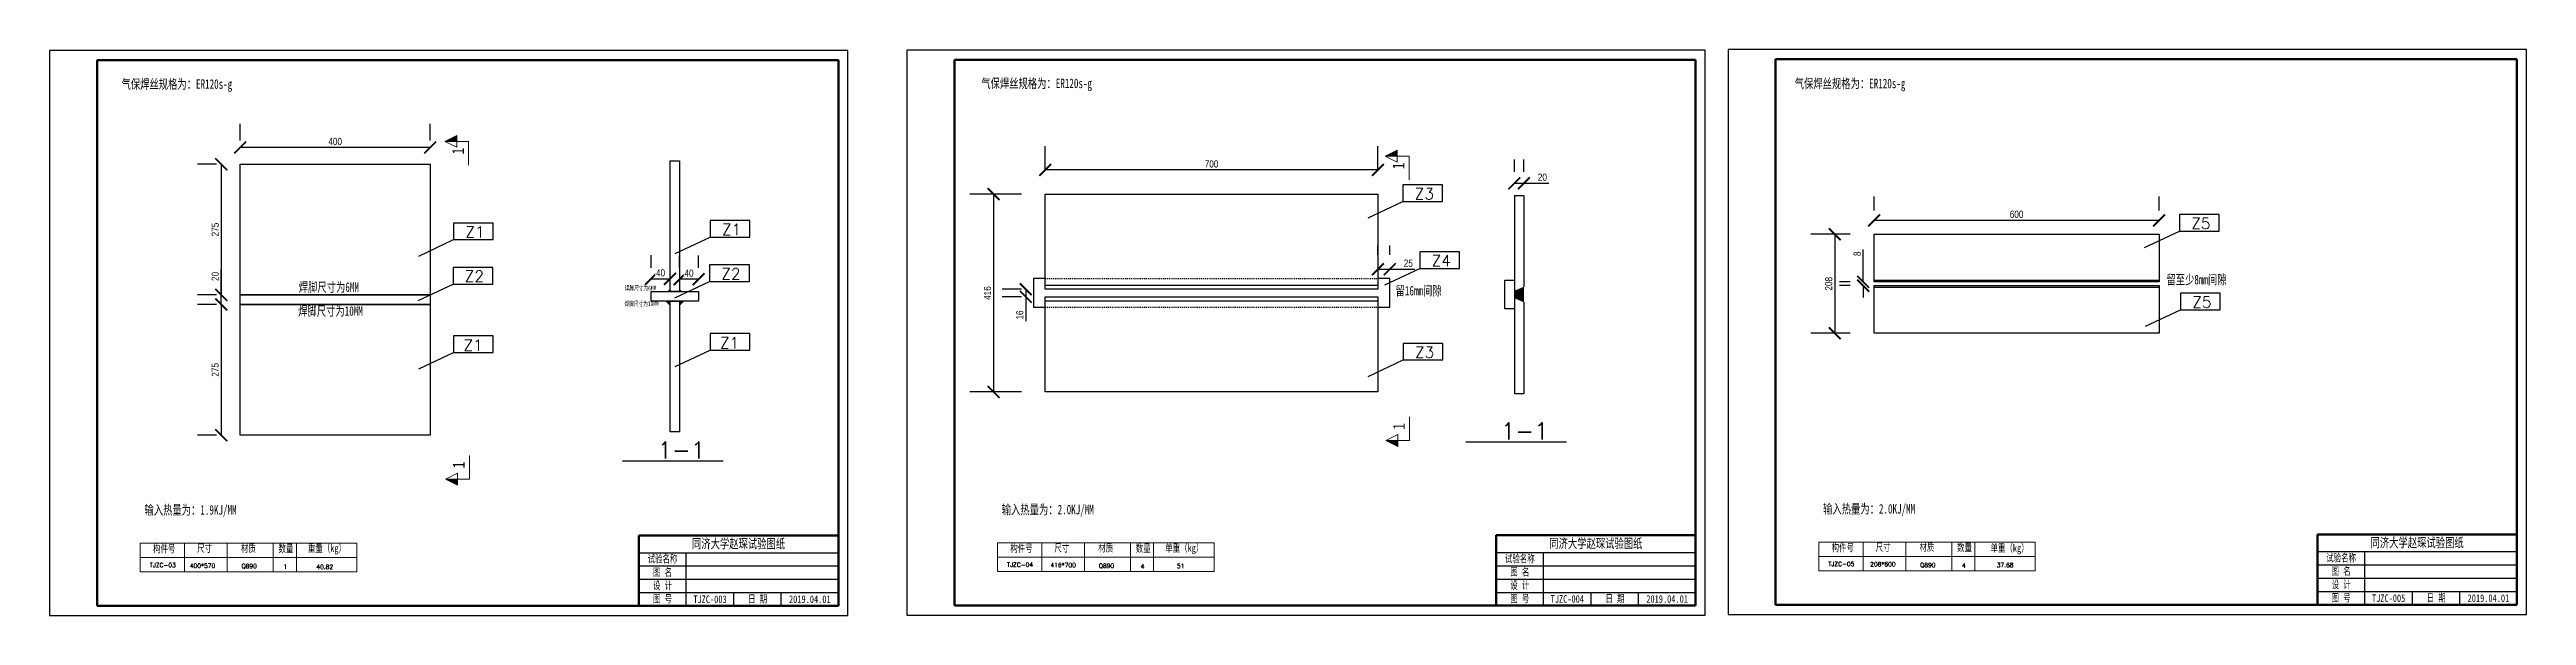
# Model space of a CAD drawing. Header units: millimetres. Extents: x 432021 to 740255325, y -4502358683 to 220992.
# Drawn here: x 437295 to 442507, y 219800 to 220990 of the extents above; entities that cross this region are included whole.
import ezdxf

# ---------------------------------------------------------------- set-up
doc = ezdxf.new("R2010")
doc.units = ezdxf.units.MM
doc.header["$PDMODE"] = 3
doc.linetypes.add('XKITLINE00', pattern=[0])
doc.linetypes.add('XKITLINE02', pattern=[4, 2, -2])
doc.layers.add('CONTOUR_OUTER', color=1, linetype='Continuous')
doc.layers.add('图框线', color=111, linetype='Continuous')
for name, color, linetype, lineweight in [('剖面', 1, 'Continuous', 0), ('总说明', 7, 'Continuous', 20), ('标注', 3, 'Continuous', 13)]:
    doc.layers.add(name, color=color, linetype=linetype, lineweight=lineweight)
doc.styles.add('Arial', font='arial.ttf')
doc.styles.add('Arial Narrow', font='ARIALN.TTF')
doc.styles.add('长仿宋5', font='', dxfattribs={"width": 0.7, "height": 100})
doc.styles.add('长仿宋5mm', font='simfang.ttf', dxfattribs={"width": 0.7, "height": 65})
doc.styles.add('黑体', font='simhei.ttf', dxfattribs={"height": 1})
doc.styles.get('长仿宋5').set_extended_font_data('FangSong_GB2312')
doc.dimstyles.get("Standard").update_dxf_attribs({"dimscale": 50, "dimtxt": 0.3, "dimasz": 0.5, "dimexe": 1, "dimexo": 1, "dimgap": 0.1, "dimtad": 1, "dimdec": 0, "dimzin": 0, "dimdsep": 46, "dimtxsty": 'Arial Narrow', "dimblk": 'ARCHTICK', "dimcen": 1, "dimclrt": 2, "dimadec": 0, "dimazin": 0, "dimtfac": 1, "dimtdec": 0, "dimtofl": 0, "dimtmove": 0, "dimatfit": 3, "dimldrblk": 'ARCHTICK', "dimfxl": 1, "dimtfill": 1, "dimtolj": 1, "dimtzin": 0, "dimarcsym": 1})

# ---------------------------------------------------------------- blocks, each defined once
blk = doc.blocks.new('A$C506E562D')
at = {"layer": 'CONTOUR_OUTER', "color": 4}
blk.add_line((0, 0), (73.2, 34.4), dxfattribs=at)
blk.add_lwpolyline([(73.2, 34.4), (156.7, 34.4), (156.7, 69.4), (73.2, 69.4)], close=True, dxfattribs=at)
blk = doc.blocks.new('A$C5B7B5DC4')
at = {"layer": '剖面'}
blk.add_hatch(color=6, dxfattribs=at).paths.add_polyline_path([(50, 0), (0, 25), (50, 25)], flags=17)
at = {"layer": '剖面', "color": 6, "linetype": 'XKITLINE00', "lineweight": 0}
for p, q in [((100, 25), (100, 125)), ((0, 25), (50, 50)), ((0, 25), (50, 0)), ((100, 25), (0, 25)), ((50, 0), (50, 50))]:
    blk.add_line(p, q, dxfattribs=at)
at = {"layer": '剖面', "color": 6, "style": '黑体', "width": 0.85}
blk.add_text('1', height=50, rotation=90, dxfattribs=at).set_placement((80, 70))
blk = doc.blocks.new('A$C2F5866FA')
at = {"layer": '剖面'}
blk.add_hatch(color=6, dxfattribs=at).paths.add_polyline_path([(50, 100), (0, 100), (50, 125)], flags=17)
at = {"layer": '剖面', "color": 6, "linetype": 'XKITLINE00', "lineweight": 0}
for p, q in [((0, 100), (50, 125)), ((50, 125), (50, 75)), ((50, 75), (0, 100)), ((100, 100), (0, 100)), ((100, 100), (100, 0))]:
    blk.add_line(p, q, dxfattribs=at)
at = {"layer": '剖面', "color": 6, "style": '黑体', "width": 0.85}
blk.add_text('1', height=50, rotation=90, dxfattribs=at).set_placement((81, 45))
blk = doc.blocks.new('_ArchTick')
at = {"color": 0, "linetype": 'ByBlock', "const_width": 0.15}
blk.add_lwpolyline([(-0.5, -0.5), (0.5, 0.5)], dxfattribs=at)
blk = doc.blocks.new('*D305')
at = {"layer": 'CONTOUR_OUTER', "color": 0, "lineweight": -2}
for p, q in [((437696.1, 220799.3), (437696.1, 220834.4)), ((438096.1, 220799.3), (438096.1, 220834.4)), ((438096.1, 220784.4), (437696.1, 220784.4))]:
    blk.add_line(p, q, dxfattribs=at)
at = {"layer": 'Defpoints', "color": 0}
for p in [(437696.1, 220784.4), (437696.1, 220749.3), (438096.1, 220749.3)]:
    blk.add_point(p, dxfattribs=at)
at = {"layer": 'CONTOUR_OUTER', "color": 0, "lineweight": -2, "xscale": 25, "yscale": 25, "zscale": 25, "rotation": 180}
blk.add_blockref('_ArchTick', (437696.1, 220784.4), dxfattribs=at)
at = {"layer": 'CONTOUR_OUTER', "color": 0, "lineweight": -2, "xscale": 25, "yscale": 25, "zscale": 25}
blk.add_blockref('_ArchTick', (438096.1, 220784.4), dxfattribs=at)
at = {"layer": 'CONTOUR_OUTER', "color": 2, "insert": (437896.1, 220797), "char_height": 15, "attachment_point": 5, "style": 'Arial Narrow', "bg_fill": 3, "box_fill_scale": 1.1, "bg_fill_color": 256, "bg_fill_true_color": 13158600, "bg_fill_transparency": 6368116}
blk.add_mtext('\\A1;400', dxfattribs=at)
blk = doc.blocks.new('*D306')
at = {"layer": 'CONTOUR_OUTER', "color": 0, "lineweight": -2}
for p, q in [((437656.4, 220474.3), (437656.4, 220527.1)), ((437646.1, 220474.3), (437606.4, 220474.3)), ((437646.1, 220454.3), (437606.4, 220454.3)), ((437656.4, 220454.3), (437656.4, 220474.3))]:
    blk.add_line(p, q, dxfattribs=at)
at = {"layer": 'Defpoints', "color": 0}
for p in [(437656.4, 220474.3), (437696.1, 220474.3), (437696.1, 220454.3)]:
    blk.add_point(p, dxfattribs=at)
at = {"layer": 'CONTOUR_OUTER', "color": 0, "lineweight": -2, "xscale": 25, "yscale": 25, "zscale": 25}
for p, rotation in [((437656.4, 220474.3), 90), ((437656.4, 220454.3), 270)]:
    blk.add_blockref('_ArchTick', p, dxfattribs=dict(at, rotation=rotation))
at = {"layer": 'CONTOUR_OUTER', "color": 2, "insert": (437643.7, 220513.2), "char_height": 15, "attachment_point": 5, "rotation": 90, "style": 'Arial Narrow', "bg_fill": 3, "box_fill_scale": 1.1, "bg_fill_color": 256, "bg_fill_true_color": 13158600, "bg_fill_transparency": 6368116}
blk.add_mtext('\\A1;20', dxfattribs=at)
blk = doc.blocks.new('*D307')
at = {"layer": 'CONTOUR_OUTER', "color": 0, "lineweight": -2}
for p, q in [((437646.1, 220454.3), (437606.4, 220454.3)), ((437656.4, 220454.3), (437656.4, 220179.3)), ((437646.1, 220179.3), (437606.4, 220179.3))]:
    blk.add_line(p, q, dxfattribs=at)
at = {"layer": 'Defpoints', "color": 0}
for p in [(437696.1, 220454.3), (437656.4, 220179.3), (437696.1, 220179.3)]:
    blk.add_point(p, dxfattribs=at)
at = {"layer": 'CONTOUR_OUTER', "color": 0, "lineweight": -2, "xscale": 25, "yscale": 25, "zscale": 25}
for p, rotation in [((437656.4, 220454.3), 90), ((437656.4, 220179.3), 270)]:
    blk.add_blockref('_ArchTick', p, dxfattribs=dict(at, rotation=rotation))
at = {"layer": 'CONTOUR_OUTER', "color": 2, "insert": (437643.7, 220316.8), "char_height": 15, "attachment_point": 5, "rotation": 90, "style": 'Arial Narrow', "bg_fill": 3, "box_fill_scale": 1.1, "bg_fill_color": 256, "bg_fill_true_color": 13158600, "bg_fill_transparency": 0}
blk.add_mtext('\\A1;275', dxfattribs=at)
blk = doc.blocks.new('*D304')
at = {"layer": 'CONTOUR_OUTER', "color": 0, "lineweight": -2}
for p, q in [((437646.1, 220749.3), (437606.4, 220749.3)), ((437656.4, 220749.3), (437656.4, 220474.3)), ((437646.1, 220474.3), (437606.4, 220474.3))]:
    blk.add_line(p, q, dxfattribs=at)
at = {"layer": 'Defpoints', "color": 0}
for p in [(437696.1, 220749.3), (437656.4, 220474.3), (437696.1, 220474.3)]:
    blk.add_point(p, dxfattribs=at)
at = {"layer": 'CONTOUR_OUTER', "color": 0, "lineweight": -2, "xscale": 25, "yscale": 25, "zscale": 25}
for p, rotation in [((437656.4, 220749.3), 90), ((437656.4, 220474.3), 270)]:
    blk.add_blockref('_ArchTick', p, dxfattribs=dict(at, rotation=rotation))
at = {"layer": 'CONTOUR_OUTER', "color": 2, "insert": (437643.7, 220611.8), "char_height": 15, "attachment_point": 5, "rotation": 90, "style": 'Arial Narrow', "bg_fill": 3, "box_fill_scale": 1.1, "bg_fill_color": 256, "bg_fill_true_color": 13158600, "bg_fill_transparency": 3211313}
blk.add_mtext('\\A1;275', dxfattribs=at)
blk = doc.blocks.new('*D308')
at = {"layer": 'CONTOUR_OUTER', "color": 0, "lineweight": -2}
for p, q in [((438560.8, 220531.4), (438560.8, 220558.1)), ((438600.8, 220531.4), (438600.8, 220558.1)), ((438560.8, 220508.1), (438600.8, 220508.1))]:
    blk.add_line(p, q, dxfattribs=at)
at = {"layer": 'Defpoints', "color": 0}
for p in [(438560.8, 220481.4), (438600.8, 220481.4)]:
    blk.add_point(p, dxfattribs=at)
at = {"layer": 'CONTOUR_OUTER', "color": 0, "lineweight": -2, "xscale": 25, "yscale": 25, "zscale": 25, "rotation": 180}
blk.add_blockref('_ArchTick', (438560.8, 220508.1), dxfattribs=at)
at = {"layer": 'CONTOUR_OUTER', "color": 0, "lineweight": -2, "xscale": 25, "yscale": 25, "zscale": 25}
blk.add_blockref('_ArchTick', (438600.8, 220508.1), dxfattribs=at)
at = {"layer": 'CONTOUR_OUTER', "color": 2, "insert": (438580.8, 220520.7), "char_height": 15, "attachment_point": 5, "style": 'Arial Narrow', "bg_fill": 3, "box_fill_scale": 1.1, "bg_fill_color": 256, "bg_fill_true_color": 13158600, "bg_fill_transparency": 6368632}
blk.add_mtext('\\A1;40', dxfattribs=at)
at = {"layer": 'Defpoints', "color": 0}
blk.add_point((438600.8, 220508.1), dxfattribs=at)
blk = doc.blocks.new('*D309')
at = {"layer": 'CONTOUR_OUTER', "color": 0, "lineweight": -2}
for p, q in [((438620.8, 220531.4), (438620.8, 220557.4)), ((438660.8, 220531.4), (438660.8, 220557.4)), ((438660.8, 220507.4), (438620.8, 220507.4))]:
    blk.add_line(p, q, dxfattribs=at)
at = {"layer": 'Defpoints', "color": 0}
for p in [(438620.8, 220481.4), (438660.8, 220481.4)]:
    blk.add_point(p, dxfattribs=at)
at = {"layer": 'CONTOUR_OUTER', "color": 0, "lineweight": -2, "xscale": 25, "yscale": 25, "zscale": 25, "rotation": 180}
blk.add_blockref('_ArchTick', (438620.8, 220507.4), dxfattribs=at)
at = {"layer": 'CONTOUR_OUTER', "color": 0, "lineweight": -2, "xscale": 25, "yscale": 25, "zscale": 25}
blk.add_blockref('_ArchTick', (438660.8, 220507.4), dxfattribs=at)
at = {"layer": 'CONTOUR_OUTER', "color": 2, "insert": (438640.8, 220520), "char_height": 15, "attachment_point": 5, "style": 'Arial Narrow', "bg_fill": 3, "box_fill_scale": 1.1, "bg_fill_color": 256, "bg_fill_true_color": 13158600, "bg_fill_transparency": 6368632}
blk.add_mtext('\\A1;40', dxfattribs=at)
at = {"layer": 'Defpoints', "color": 0}
blk.add_point((438620.8, 220507.4), dxfattribs=at)
blk = doc.blocks.new('*D318')
at = {"layer": 'CONTOUR_OUTER', "color": 0, "lineweight": -2}
for p, q in [((439390.4, 220736.3), (439390.4, 220787.2)), ((440090.4, 220736.3), (440090.4, 220787.2)), ((440090.4, 220737.2), (439390.4, 220737.2))]:
    blk.add_line(p, q, dxfattribs=at)
at = {"layer": 'Defpoints', "color": 0}
for p in [(439390.4, 220737.2), (439390.4, 220686.3), (440090.4, 220686.3)]:
    blk.add_point(p, dxfattribs=at)
at = {"layer": 'CONTOUR_OUTER', "color": 0, "lineweight": -2, "xscale": 25, "yscale": 25, "zscale": 25, "rotation": 180}
blk.add_blockref('_ArchTick', (439390.4, 220737.2), dxfattribs=at)
at = {"layer": 'CONTOUR_OUTER', "color": 0, "lineweight": -2, "xscale": 25, "yscale": 25, "zscale": 25}
blk.add_blockref('_ArchTick', (440090.4, 220737.2), dxfattribs=at)
at = {"layer": 'CONTOUR_OUTER', "color": 2, "insert": (439740.4, 220749.8), "char_height": 15, "attachment_point": 5, "style": 'Arial Narrow', "bg_fill": 3, "box_fill_scale": 1.1, "bg_fill_color": 256, "bg_fill_true_color": 13158600, "bg_fill_transparency": 11121148}
blk.add_mtext('\\A1;700', dxfattribs=at)
blk = doc.blocks.new('*D324')
at = {"layer": 'CONTOUR_OUTER', "color": 0, "lineweight": -2}
for p, q in [((439340.4, 220486.3), (439299.5, 220486.3)), ((439349.5, 220486.3), (439349.5, 220470.3)), ((439340.4, 220470.3), (439299.5, 220470.3)), ((439349.5, 220470.3), (439349.5, 220418.8))]:
    blk.add_line(p, q, dxfattribs=at)
at = {"layer": 'Defpoints', "color": 0}
for p in [(439390.4, 220486.3), (439349.5, 220470.3), (439390.4, 220470.3)]:
    blk.add_point(p, dxfattribs=at)
at = {"layer": 'CONTOUR_OUTER', "color": 0, "lineweight": -2, "xscale": 25, "yscale": 25, "zscale": 25}
for p, rotation in [((439349.5, 220486.3), 90), ((439349.5, 220470.3), 270)]:
    blk.add_blockref('_ArchTick', p, dxfattribs=dict(at, rotation=rotation))
at = {"layer": 'CONTOUR_OUTER', "color": 2, "insert": (439336.8, 220432.1), "char_height": 15, "attachment_point": 5, "rotation": 90, "style": 'Arial Narrow', "bg_fill": 3, "box_fill_scale": 1.1, "bg_fill_color": 256, "bg_fill_true_color": 13158600, "bg_fill_transparency": 5145400}
blk.add_mtext('\\A1;16', dxfattribs=at)
blk = doc.blocks.new('*D325')
at = {"layer": 'CONTOUR_OUTER', "color": 0, "lineweight": -2}
for p, q in [((439340.4, 220686.3), (439231.7, 220686.3)), ((439281.7, 220686.3), (439281.7, 220270.3)), ((439340.4, 220270.3), (439231.7, 220270.3))]:
    blk.add_line(p, q, dxfattribs=at)
at = {"layer": 'Defpoints', "color": 0}
for p in [(439390.4, 220686.3), (439281.7, 220270.3), (439390.4, 220270.3)]:
    blk.add_point(p, dxfattribs=at)
at = {"layer": 'CONTOUR_OUTER', "color": 0, "lineweight": -2, "xscale": 25, "yscale": 25, "zscale": 25}
for p, rotation in [((439281.7, 220686.3), 90), ((439281.7, 220270.3), 270)]:
    blk.add_blockref('_ArchTick', p, dxfattribs=dict(at, rotation=rotation))
at = {"layer": 'CONTOUR_OUTER', "color": 2, "insert": (439269, 220478.3), "char_height": 15, "attachment_point": 5, "rotation": 90, "style": 'Arial Narrow', "bg_fill": 3, "box_fill_scale": 1.1, "bg_fill_color": 256, "bg_fill_true_color": 13158600, "bg_fill_transparency": 10837052}
blk.add_mtext('\\A1;416', dxfattribs=at)
blk = doc.blocks.new('A$C4D7D7F2F')
at = {"layer": 'CONTOUR_OUTER', "color": 3}
for p, q in [((25, 60), (0, 60)), ((0, 60), (0, 0)), ((0, 0), (25, 0))]:
    blk.add_line(p, q, dxfattribs=at)
blk = doc.blocks.new('A$C138E6461')
at = {"layer": 'CONTOUR_OUTER', "color": 3}
for p, q in [((0, 416), (0, 0)), ((0, 416), (20, 416)), ((20, 416), (20, 224.3)), ((20, 191.7), (20, 0)), ((0, 0), (20, 0))]:
    blk.add_line(p, q, dxfattribs=at)
blk = doc.blocks.new('*D367')
at = {"layer": 'CONTOUR_OUTER', "color": 0, "lineweight": -2}
for p, q in [((440377.7, 220733.2), (440377.7, 220759.1)), ((440397.7, 220733.2), (440397.7, 220759.1)), ((440377.7, 220709.1), (440397.7, 220709.1)), ((440397.7, 220709.1), (440450.4, 220709.1))]:
    blk.add_line(p, q, dxfattribs=at)
at = {"layer": 'Defpoints', "color": 0}
for p in [(440397.7, 220709.1), (440377.7, 220683.2), (440397.7, 220683.2)]:
    blk.add_point(p, dxfattribs=at)
at = {"layer": 'CONTOUR_OUTER', "color": 0, "lineweight": -2, "xscale": 25, "yscale": 25, "zscale": 25, "rotation": 180}
blk.add_blockref('_ArchTick', (440377.7, 220709.1), dxfattribs=at)
at = {"layer": 'CONTOUR_OUTER', "color": 0, "lineweight": -2, "xscale": 25, "yscale": 25, "zscale": 25}
blk.add_blockref('_ArchTick', (440397.7, 220709.1), dxfattribs=at)
at = {"layer": 'CONTOUR_OUTER', "color": 2, "insert": (440436.6, 220721.8), "char_height": 15, "attachment_point": 5, "style": 'Arial Narrow', "bg_fill": 3, "box_fill_scale": 1.1, "bg_fill_color": 256, "bg_fill_true_color": 13158600, "bg_fill_transparency": 11188044}
blk.add_mtext('\\A1;20', dxfattribs=at)
blk = doc.blocks.new('*D379')
at = {"layer": 'CONTOUR_OUTER', "color": 0, "lineweight": -2}
for p, q in [((440090.4, 220558.8), (440090.4, 220578.4)), ((440115.4, 220558.8), (440115.4, 220578.4)), ((440090.4, 220528.4), (440115.4, 220528.4)), ((440115.4, 220528.4), (440168.3, 220528.4))]:
    blk.add_line(p, q, dxfattribs=at)
at = {"layer": 'Defpoints', "color": 0}
for p in [(440090.4, 220508.8), (440115.4, 220528.4), (440115.4, 220508.8)]:
    blk.add_point(p, dxfattribs=at)
at = {"layer": 'CONTOUR_OUTER', "color": 0, "lineweight": -2, "xscale": 25, "yscale": 25, "zscale": 25, "rotation": 180}
blk.add_blockref('_ArchTick', (440090.4, 220528.4), dxfattribs=at)
at = {"layer": 'CONTOUR_OUTER', "color": 0, "lineweight": -2, "xscale": 25, "yscale": 25, "zscale": 25}
blk.add_blockref('_ArchTick', (440115.4, 220528.4), dxfattribs=at)
at = {"layer": 'CONTOUR_OUTER', "color": 2, "insert": (440154.4, 220541.1), "char_height": 15, "attachment_point": 5, "style": 'Arial Narrow', "bg_fill": 3, "box_fill_scale": 1.1, "bg_fill_color": 256, "bg_fill_true_color": 13158600, "bg_fill_transparency": 6376372}
blk.add_mtext('\\A1;25', dxfattribs=at)
blk = doc.blocks.new('*D414')
at = {"layer": 'CONTOUR_OUTER', "color": 0, "lineweight": -2}
for p, q in [((441134.5, 220651.9), (441134.5, 220681.1)), ((441734.5, 220651.9), (441734.5, 220681.1)), ((441734.5, 220631.1), (441134.5, 220631.1))]:
    blk.add_line(p, q, dxfattribs=at)
at = {"layer": 'Defpoints', "color": 0}
for p in [(441134.5, 220631.1), (441134.5, 220601.9), (441734.5, 220601.9)]:
    blk.add_point(p, dxfattribs=at)
at = {"layer": 'CONTOUR_OUTER', "color": 0, "lineweight": -2, "xscale": 25, "yscale": 25, "zscale": 25, "rotation": 180}
blk.add_blockref('_ArchTick', (441134.5, 220631.1), dxfattribs=at)
at = {"layer": 'CONTOUR_OUTER', "color": 0, "lineweight": -2, "xscale": 25, "yscale": 25, "zscale": 25}
blk.add_blockref('_ArchTick', (441734.5, 220631.1), dxfattribs=at)
at = {"layer": 'CONTOUR_OUTER', "color": 2, "insert": (441434.5, 220643.8), "char_height": 15, "attachment_point": 5, "style": 'Arial Narrow', "bg_fill": 3, "box_fill_scale": 1.1, "bg_fill_color": 256, "bg_fill_true_color": 13158600, "bg_fill_transparency": 2204360}
blk.add_mtext('\\A1;600', dxfattribs=at)
blk = doc.blocks.new('*D420')
at = {"layer": 'CONTOUR_OUTER', "color": 0, "lineweight": -2}
for p, q in [((441111.6, 220501.9), (441111.6, 220570)), ((441084.5, 220501.9), (441061.6, 220501.9)), ((441084.5, 220493.9), (441061.6, 220493.9)), ((441111.6, 220493.9), (441111.6, 220468.9))]:
    blk.add_line(p, q, dxfattribs=at)
at = {"layer": 'Defpoints', "color": 0}
for p in [(441111.6, 220501.9), (441134.5, 220501.9), (441134.5, 220493.9)]:
    blk.add_point(p, dxfattribs=at)
at = {"layer": 'CONTOUR_OUTER', "color": 0, "lineweight": -2, "xscale": 25, "yscale": 25, "zscale": 25}
for p, rotation in [((441111.6, 220501.9), 270), ((441111.6, 220493.9), 90)]:
    blk.add_blockref('_ArchTick', p, dxfattribs=dict(at, rotation=rotation))
at = {"layer": 'CONTOUR_OUTER', "color": 2, "insert": (441099, 220561), "char_height": 15, "attachment_point": 5, "rotation": 90, "style": 'Arial Narrow', "bg_fill": 3, "box_fill_scale": 1.1, "bg_fill_color": 256, "bg_fill_true_color": 13158600, "bg_fill_transparency": 2204360}
blk.add_mtext('\\A1;8', dxfattribs=at)
blk = doc.blocks.new('*D421')
at = {"layer": 'CONTOUR_OUTER', "color": 0, "lineweight": -2}
for p, q in [((441084.5, 220601.9), (441001.8, 220601.9)), ((441051.8, 220601.9), (441051.8, 220393.9)), ((441084.5, 220393.9), (441001.8, 220393.9))]:
    blk.add_line(p, q, dxfattribs=at)
at = {"layer": 'Defpoints', "color": 0}
for p in [(441134.5, 220601.9), (441051.8, 220393.9), (441134.5, 220393.9)]:
    blk.add_point(p, dxfattribs=at)
at = {"layer": 'CONTOUR_OUTER', "color": 0, "lineweight": -2, "xscale": 25, "yscale": 25, "zscale": 25}
for p, rotation in [((441051.8, 220601.9), 90), ((441051.8, 220393.9), 270)]:
    blk.add_blockref('_ArchTick', p, dxfattribs=dict(at, rotation=rotation))
at = {"layer": 'CONTOUR_OUTER', "color": 2, "insert": (441039.1, 220497.9), "char_height": 15, "attachment_point": 5, "rotation": 90, "style": 'Arial Narrow', "bg_fill": 3, "box_fill_scale": 1.1, "bg_fill_color": 256, "bg_fill_true_color": 13158600, "bg_fill_transparency": 2204296}
blk.add_mtext('\\A1;208', dxfattribs=at)

msp = doc.modelspace()

# ---------------------------------------------------------------- hatches: boundary and pattern name
at = {"layer": 'CONTOUR_OUTER'}
h = msp.add_hatch(color=1, dxfattribs=at)
edge = h.paths.add_edge_path(flags=17)
edge.add_line((440377.7, 220483.2), (440397.6, 220491.5))
edge = h.paths.add_edge_path(flags=17)
edge.add_line((440377.7, 220467.2), (440397.7, 220458.9))
edge = h.paths.add_edge_path(flags=17)
edge.add_line((440397.6, 220491.5), (440397.7, 220458.9))
edge = h.paths.add_edge_path(flags=17)
edge.add_line((440377.7, 220483.2), (440377.7, 220467.2))
h.paths.add_polyline_path([(440377.7, 220483.2), (440377.7, 220467.2), (440397.7, 220458.9), (440397.6, 220491.5)])

# ---------------------------------------------------------------- linework, layer by layer
at = {"color": 0, "lineweight": 50}
for p, q in [((438535, 219968.2), (438955, 219968.2)), ((440339.1, 219968.8), (440759.1, 219968.8)), ((442067.4, 219970.4), (442487.4, 219970.4))]:
    msp.add_line(p, q, dxfattribs=at)
at = {"layer": 'CONTOUR_OUTER', "color": 3}
for p, q in [((441134.5, 220505.2), (441734.5, 220505.2)), ((441134.5, 220490.6), (441734.5, 220490.6))]:
    msp.add_line(p, q, dxfattribs=at)
at = {"layer": 'CONTOUR_OUTER', "color": 1}
for p, q in [((438500.9, 220125.2), (438712.8, 220125.2)), ((440275.6, 220165.2), (440487.6, 220165.2))]:
    msp.add_line(p, q, dxfattribs=at)
at = {"layer": 'CONTOUR_OUTER', "color": 3}
for points in [[(437696.1, 220749.3), (438096.1, 220749.3), (438096.1, 220474.3), (437696.1, 220474.3)], [(438600.8, 220756.4), (438620.8, 220756.4), (438620.8, 220481.4), (438600.8, 220481.4)], [(439390.4, 220686.3), (440090.4, 220686.3), (440090.4, 220486.3), (439390.4, 220486.3)], [(441134.5, 220601.9), (441734.5, 220601.9), (441734.5, 220501.9), (441134.5, 220501.9)], [(440357.7, 220445.4), (440357.7, 220505.4), (440377.7, 220505.4), (440377.7, 220445.4)], [(441134.5, 220493.9), (441734.5, 220493.9), (441734.5, 220393.9), (441134.5, 220393.9)], [(437696.1, 220474.3), (438096.1, 220474.3), (438096.1, 220454.3), (437696.1, 220454.3)], [(437696.1, 220454.3), (438096.1, 220454.3), (438096.1, 220179.3), (437696.1, 220179.3)], [(438560.8, 220481.4), (438660.8, 220481.4), (438660.8, 220461.4), (438560.8, 220461.4)], [(438600.8, 220461.4), (438620.8, 220461.4), (438620.8, 220186.4), (438600.8, 220186.4)], [(439390.4, 220470.3), (440090.4, 220470.3), (440090.4, 220270.3), (439390.4, 220270.3)]]:
    msp.add_lwpolyline(points, close=True, dxfattribs=at)
at = {"layer": '图框线', "color": 0}
for p, q in [((438975, 220988.2), (437295, 220988.2)), ((437295, 220988.2), (437295, 219800.2)), ((438975, 219800.2), (438975, 220988.2)), ((440779.1, 220988.8), (439099.1, 220988.8)), ((439099.1, 220988.8), (439099.1, 219800.8)), ((440779.1, 219800.8), (440779.1, 220988.8)), ((442507.4, 220990.4), (440827.4, 220990.4)), ((440827.4, 220990.4), (440827.4, 219802.4)), ((442507.4, 219802.4), (442507.4, 220990.4)), ((437295, 219800.2), (438975, 219800.2)), ((439099.1, 219800.8), (440779.1, 219800.8)), ((440827.4, 219802.4), (442507.4, 219802.4))]:
    msp.add_line(p, q, dxfattribs=at)
at = {"layer": '图框线', "color": 0, "lineweight": 100}
for p, q in [((438955, 220968.2), (437395, 220968.2)), ((437395, 220968.2), (437395, 219820.2)), ((438955, 219820.2), (438955, 220968.2)), ((440759.1, 220968.8), (439199.1, 220968.8)), ((439199.1, 220968.8), (439199.1, 219820.8)), ((440759.1, 219820.8), (440759.1, 220968.8)), ((442487.4, 220970.4), (440927.4, 220970.4)), ((440927.4, 220970.4), (440927.4, 219822.4)), ((442487.4, 219822.4), (442487.4, 220970.4)), ((437395, 219820.2), (438955, 219820.2)), ((439199.1, 219820.8), (440759.1, 219820.8)), ((440927.4, 219822.4), (442487.4, 219822.4))]:
    msp.add_line(p, q, dxfattribs=at)
at = {"layer": '图框线', "color": 0, "lineweight": 50, "ltscale": 5}
for p, q in [((438535, 219968.2), (438535, 219820.2)), ((440339.1, 219968.8), (440339.1, 219820.8)), ((442067.4, 219970.4), (442067.4, 219822.4))]:
    msp.add_line(p, q, dxfattribs=at)
at = {"layer": '图框线', "color": 0, "ltscale": 5}
for p, q in [((438535, 219932.2), (438955, 219932.2)), ((438635, 219820.2), (438635, 219932.2)), ((440339.1, 219932.8), (440759.1, 219932.8)), ((440439.1, 219820.8), (440439.1, 219932.8)), ((442067.4, 219934.4), (442487.4, 219934.4)), ((442167.4, 219822.4), (442167.4, 219934.4)), ((438535, 219904.2), (438955, 219904.2)), ((438535, 219876.2), (438955, 219876.2)), ((440339.1, 219904.8), (440759.1, 219904.8)), ((440339.1, 219876.8), (440759.1, 219876.8)), ((442067.4, 219906.4), (442487.4, 219906.4)), ((442067.4, 219878.4), (442487.4, 219878.4)), ((438535, 219848.2), (438955, 219848.2)), ((438735, 219820.2), (438735, 219848.2)), ((438835, 219820.2), (438835, 219848.2)), ((440339.1, 219848.8), (440759.1, 219848.8)), ((440539.1, 219820.8), (440539.1, 219848.8)), ((440639.1, 219820.8), (440639.1, 219848.8)), ((442067.4, 219850.4), (442487.4, 219850.4)), ((442267.4, 219822.4), (442267.4, 219850.4)), ((442367.4, 219822.4), (442367.4, 219850.4))]:
    msp.add_line(p, q, dxfattribs=at)
at = {"layer": '总说明', "color": 7}
for p, q in [((437485.9, 219952.3), (437941.5, 219952.3)), ((437485.9, 219922), (437941.5, 219922)), ((437485.9, 219922), (437941.5, 219922)), ((437485.9, 219922), (437941.5, 219922)), ((437575.8, 219922), (437941.5, 219922)), ((439289.9, 219952.9), (439745.6, 219952.9)), ((439289.9, 219922.6), (439745.6, 219922.6)), ((439289.9, 219922.6), (439745.6, 219922.6)), ((439289.9, 219922.6), (439745.6, 219922.6)), ((439379.8, 219922.6), (439745.6, 219922.6)), ((441018.3, 219954.5), (441473.9, 219954.5)), ((441018.3, 219924.2), (441473.9, 219924.2)), ((441018.3, 219924.2), (441473.9, 219924.2)), ((441018.3, 219924.2), (441473.9, 219924.2)), ((441108.2, 219924.2), (441473.9, 219924.2)), ((437485.9, 219891.7), (437941.5, 219891.7)), ((439289.9, 219892.3), (439745.6, 219892.3)), ((441018.3, 219893.9), (441473.9, 219893.9))]:
    msp.add_line(p, q, dxfattribs=at)
at = {"layer": '标注', "color": 0}
for p, q in [((437485.9, 219952.3), (437485.9, 219922)), ((437578.9, 219922), (437578.9, 219952.3)), ((437669, 219922), (437669, 219952.3)), ((437765.8, 219922), (437765.8, 219952.3)), ((437814.5, 219922), (437814.5, 219952.3)), ((437941.5, 219922), (437941.5, 219952.3)), ((439289.9, 219952.9), (439289.9, 219922.6)), ((439382.9, 219922.6), (439382.9, 219952.9)), ((439473.1, 219922.6), (439473.1, 219952.9)), ((439569.8, 219922.6), (439569.8, 219952.9)), ((439618.5, 219922.6), (439618.5, 219952.9)), ((439745.6, 219922.6), (439745.6, 219952.9)), ((441018.3, 219954.5), (441018.3, 219924.2)), ((441111.3, 219924.2), (441111.3, 219954.5)), ((441201.4, 219924.2), (441201.4, 219954.5)), ((441298.2, 219924.2), (441298.2, 219954.5)), ((441346.9, 219924.2), (441346.9, 219954.5)), ((441473.9, 219924.2), (441473.9, 219954.5))]:
    msp.add_line(p, q, dxfattribs=at)
for points in [[(437485.9, 219922), (437941.5, 219922), (437941.5, 219891.7), (437485.9, 219891.7)], [(437578.9, 219891.7), (437578.9, 219891.7), (437578.9, 219922), (437578.9, 219922)], [(437669, 219891.7), (437669, 219891.7), (437669, 219922), (437669, 219922)], [(437765.8, 219891.7), (437765.8, 219891.7), (437765.8, 219922), (437765.8, 219922)], [(437814.5, 219891.7), (437814.5, 219891.7), (437814.5, 219922), (437814.5, 219922)], [(439289.9, 219922.6), (439745.6, 219922.6), (439745.6, 219892.3), (439289.9, 219892.3)], [(439382.9, 219892.3), (439382.9, 219892.3), (439382.9, 219922.6), (439382.9, 219922.6)], [(439473.1, 219892.3), (439473.1, 219892.3), (439473.1, 219922.6), (439473.1, 219922.6)], [(439569.8, 219892.3), (439569.8, 219892.3), (439569.8, 219922.6), (439569.8, 219922.6)], [(439618.5, 219892.3), (439618.5, 219892.3), (439618.5, 219922.6), (439618.5, 219922.6)], [(441018.3, 219924.2), (441473.9, 219924.2), (441473.9, 219893.9), (441018.3, 219893.9)], [(441111.3, 219893.9), (441111.3, 219893.9), (441111.3, 219924.2), (441111.3, 219924.2)], [(441201.4, 219893.9), (441201.4, 219893.9), (441201.4, 219924.2), (441201.4, 219924.2)], [(441298.2, 219893.9), (441298.2, 219893.9), (441298.2, 219924.2), (441298.2, 219924.2)], [(441346.9, 219893.9), (441346.9, 219893.9), (441346.9, 219924.2), (441346.9, 219924.2)]]:
    msp.add_lwpolyline(points, close=True, dxfattribs=at)

# ---------------------------------------------------------------- block references
at = {"layer": 'CONTOUR_OUTER', "color": 1, "xscale": 0.5, "yscale": 0.5, "zscale": 0.5}
for name, p in [('A$C2F5866FA', (438126.8, 220747.3)), ('A$C5B7B5DC4', (440107.1, 220155.7)), ('A$C5B7B5DC4', (438128.6, 220074.4))]:
    msp.add_blockref(name, p, dxfattribs=at)
at = {"layer": 'CONTOUR_OUTER', "color": 1}
for name, p in [('A$C138E6461', (440377.7, 220267.2)), ('A$C506E562D', (441703.8, 220574.3)), ('A$C506E562D', (438071.9, 220556.2)), ('A$C506E562D', (438611.8, 220561.3)), ('A$C506E562D', (438611, 220467.9)), ('A$C506E562D', (438071.1, 220462.7)), ('A$C506E562D', (441705.9, 220408.5)), ('A$C506E562D', (438071.9, 220318.6)), ('A$C506E562D', (438611.8, 220323.7)), ('A$C506E562D', (440070.1, 220303.1))]:
    msp.add_blockref(name, p, dxfattribs=at)
at = {"layer": 'CONTOUR_OUTER', "color": 1, "rotation": 180}
msp.add_blockref('A$C4D7D7F2F', (440115.4, 220508.8), dxfattribs=at)

# ---------------------------------------------------------------- texts
at = {"color": 1, "char_height": 20, "width": 420, "attachment_point": 5, "style": '长仿宋5'}
for s, insert in [('{\\fSimSun|b0|i0|c134|p2;气保焊丝规格为：ER120s-g}', (437563, 220914.6)), ('{\\fSimSun|b0|i0|c134|p2;气保焊丝规格为：ER120s-g}', (439372.3, 220916.1)), ('{\\fSimSun|b0|i0|c134|p2;气保焊丝规格为：ER120s-g}', (441084, 220915.8)), ('{\\fSimSun|b0|i0|c134|p2;输入热量为：1.9KJ/MM}', (437591.7, 220019.8)), ('{\\fSimSun|b0|i0|c134|p2;输入热量为：2.0KJ/MM}', (439395.7, 220020.5)), ('{\\fSimSun|b0|i0|c134|p2;输入热量为：2.0KJ/MM}', (441124.1, 220022))]:
    msp.add_mtext(s, dxfattribs=dict(at, insert=insert))
at = {"color": 4, "char_height": 20, "width": 420, "attachment_point": 5, "style": '长仿宋5'}
for s, insert in [('{\\fSimSun|b0|i0|c134|p2;焊脚尺寸为6MM}', (437882.8, 220489.7)), ('{\\fSimSun|b0|i0|c134|p2;留16mm间隙}', (440176.1, 220482.1)), ('{\\fSimSun|b0|i0|c134|p2;留至少8mm间隙}', (441813.1, 220505.5)), ('{\\fSimSun|b0|i0|c134|p2;焊脚尺寸为10MM}', (437886.3, 220439.4))]:
    msp.add_mtext(s, dxfattribs=dict(at, insert=insert))
at = {"color": 0, "attachment_point": 5}
for s, insert, char_height, width, style in [('{\\fSimSun|b0|i0|c134|p2;同济大学赵琛试验图纸}', (438745, 219950.2), 20, 420, '长仿宋5'), ('{\\fSimSun|b0|i0|c134|p2;同济大学赵琛试验图纸}', (440549.1, 219950.8), 20, 420, '长仿宋5'), ('{\\fSimSun|b0|i0|c134|p2;同济大学赵琛试验图纸}', (442277.4, 219952.4), 20, 420, '长仿宋5'), ('试验名称', (438585, 219918.2), 16, 100, '长仿宋5mm'), ('试验名称', (440389.1, 219918.8), 16, 100, '长仿宋5mm'), ('试验名称', (442117.4, 219920.4), 16, 100, '长仿宋5mm'), ('设 计', (438585, 219862.2), 16, 100, '长仿宋5mm'), ('图 名', (438585, 219890.2), 16, 100, '长仿宋5mm'), ('设 计', (440389.1, 219862.8), 16, 100, '长仿宋5mm'), ('图 名', (440389.1, 219890.8), 16, 100, '长仿宋5mm'), ('设 计', (442117.4, 219864.4), 16, 100, '长仿宋5mm'), ('图 名', (442117.4, 219892.4), 16, 100, '长仿宋5mm'), ('图 号', (438585, 219834.2), 16, 100, '长仿宋5mm'), ('{\\fSimSun|b0|i0|c134|p2;日 期}', (438785, 219834.2), 16, 100, '长仿宋5mm'), ('{\\fSimSun|b0|i0|c134|p2;2019.04.01}', (438895, 219834.2), 16, 120, '长仿宋5mm'), ('图 号', (440389.1, 219834.8), 16, 100, '长仿宋5mm'), ('{\\fSimSun|b0|i0|c134|p2;日 期}', (440589.1, 219834.8), 16, 100, '长仿宋5mm'), ('{\\fSimSun|b0|i0|c134|p2;2019.04.01}', (440699.1, 219834.8), 16, 120, '长仿宋5mm'), ('图 号', (442117.4, 219836.4), 16, 100, '长仿宋5mm'), ('{\\fSimSun|b0|i0|c134|p2;日 期}', (442317.4, 219836.4), 16, 100, '长仿宋5mm'), ('{\\fSimSun|b0|i0|c134|p2;2019.04.01}', (442427.4, 219836.4), 16, 120, '长仿宋5mm')]:
    msp.add_mtext(s, dxfattribs=dict(at, insert=insert, char_height=char_height, width=width, style=style))
at = {"color": 7, "char_height": 16, "width": 100, "attachment_point": 5, "style": '长仿宋5mm'}
for s, insert in [('{\\fSimSun|b0|i0|c134|p2;TJZC-003}', (438685, 219834.2)), ('{\\fSimSun|b0|i0|c134|p2;TJZC-004}', (440489.1, 219834.8)), ('{\\fSimSun|b0|i0|c134|p2;TJZC-005}', (442217.4, 219836.4))]:
    msp.add_mtext(s, dxfattribs=dict(at, insert=insert))
at = {"layer": 'CONTOUR_OUTER', "color": 1, "attachment_point": 1, "style": 'Arial'}
for s, insert, char_height, width in [('{\\Ftxt,gbcbig|c134;Z3}', (440168.2, 220698.7), 23.49, 8600.581), ('{\\Ftxt,gbcbig|c134;Z1}', (438170.4, 220618.5), 23.49, 8600.581), ('{\\Ftxt,gbcbig|c134;Z1}', (438710.2, 220623.7), 23.49, 8600.581), ('{\\Ftxt,gbcbig|c134;Z5}', (441802.2, 220636.6), 23.49, 8600.581), ('{\\Ftxt,gbcbig|c134;Z4}', (440203.7, 220558.2), 23.49, 8600.581), ('{\\Ftxt,gbcbig|c134;Z2}', (438169, 220525.5), 23.49, 8600.581), ('{\\Ftxt,gbcbig|c134;Z2}', (438708.8, 220530.6), 23.49, 8600.581), ('{\\Ftxt,gbcbig|c134;Z5}', (441804.3, 220470.8), 23.49, 8600.581), ('{\\Ftxt,gbcbig|c134;Z1}', (438706.1, 220385.3), 23.49, 8600.581), ('{\\Ftxt,gbcbig|c134;Z1}', (438166.3, 220380.2), 23.49, 8600.581), ('{\\Ftxt,gbcbig|c134;Z3}', (440168.5, 220365.4), 23.49, 8600.581), ('{\\Ftxt,gbcbig|c134;1-1}', (440349.7, 220205.7), 35.235, 12900.871), ('{\\Ftxt,gbcbig|c134;1-1}', (438575, 220165.7), 35.235, 12900.871), ('{\\Ftxt,gbcbig|c134;TJZC-04}', (439310.2, 219911.4), 9.161, 3354.227), ('{\\Ftxt,gbcbig|c134;TJZC-05}', (441038.5, 219913), 9.161, 3354.227), ('{\\Ftxt,gbcbig|c134;208*600}', (441126.4, 219912.6), 9.161, 3354.227), ('{\\Ftxt,gbcbig|c134;TJZC-03}', (437506.1, 219910.8), 9.161, 3354.227), ('{\\Ftxt,gbcbig|c134;400*570}', (437590.3, 219909.3), 9.161, 3354.227), ('{\\Ftxt,gbcbig|c134;Q890}', (437699.1, 219908.5), 9.161, 3354.227), ('{\\Ftxt,gbcbig|c134;1}', (437787.3, 219907.5), 9.161, 3354.227), ('{\\Ftxt,gbcbig|c134;40.82}', (437856.6, 219906.9), 9.161, 3354.227), ('{\\Ftxt,gbcbig|c134;416*700}', (439401.5, 219910.8), 9.161, 3354.227), ('{\\Ftxt,gbcbig|c134;Q890}', (439503.2, 219909.2), 9.161, 3354.227), ('{\\Ftxt,gbcbig|c134;4}', (439591.3, 219908.1), 9.161, 3354.227), ('{\\Ftxt,gbcbig|c134;51}', (439667.5, 219908.7), 9.161, 3354.227), ('{\\Ftxt,gbcbig|c134;Q890}', (441231.6, 219910.7), 9.161, 3354.227), ('{\\Ftxt,gbcbig|c134;4}', (441319.7, 219909.7), 9.161, 3354.227), ('{\\Ftxt,gbcbig|c134;37.68}', (441392.6, 219910.8), 9.161, 3354.227)]:
    msp.add_mtext(s, dxfattribs=dict(at, insert=insert, char_height=char_height, width=width))
at = {"layer": '总说明', "color": 7, "char_height": 16, "width": 1110, "attachment_point": 1, "style": '长仿宋5mm'}
for s, insert in [('构件号', (437512.8, 219948.7)), ('尺寸', (437605.6, 219949.6)), ('材质', (437697.8, 219949.6)), ('数量', (437776.8, 219948.9)), ('重量（kg）', (437838.7, 219949.7)), ('构件号', (439316.8, 219949.4)), ('尺寸', (439409.6, 219950.2)), ('材质', (439501.9, 219950.3)), ('数量', (439580.9, 219949.5)), ('单重（kg）', (439642.8, 219950.3)), ('构件号', (441045.2, 219951)), ('尺寸', (441138, 219951.8)), ('材质', (441230.2, 219951.8)), ('数量', (441309.2, 219951.1)), ('单重（kg）', (441379.6, 219950))]:
    msp.add_mtext(s, dxfattribs=dict(at, insert=insert))

# ---------------------------------------------------------------- next in the draw order: dimensions: what is measured, and where the dimension line sits
at = {"layer": 'CONTOUR_OUTER', "color": 1}
for base, p1, p2, picture, middle in [((437696.1, 220784.4), (438096.1, 220749.3), (437696.1, 220749.3), '*D305', (437896.1, 220797)), ((439390.4, 220737.2), (440090.4, 220686.3), (439390.4, 220686.3), '*D318', (439740.4, 220749.8)), ((440397.7, 220709.1), (440377.7, 220683.2), (440397.7, 220683.2), '*D367', (440436.6, 220721.8)), ((441134.5, 220631.1), (441734.5, 220601.9), (441134.5, 220601.9), '*D414', (441434.5, 220643.8)), ((438600.8, 220508.1), (438560.8, 220481.4), (438600.8, 220481.4), '*D308', (438580.8, 220520.7))]:
    dim = msp.add_linear_dim(base=base, p1=p1, p2=p2, dimstyle='Standard', dxfattribs=at)
    dim.commit()
    dim.dimension.update_dxf_attribs({"geometry": picture, "text_midpoint": middle})
for base, p1, p2, picture, middle in [((441111.6, 220501.9), (441134.5, 220493.9), (441134.5, 220501.9), '*D420', (441099, 220561)), ((437656.4, 220474.3), (437696.1, 220454.3), (437696.1, 220474.3), '*D306', (437643.7, 220513.2)), ((439349.5, 220470.3), (439390.4, 220486.3), (439390.4, 220470.3), '*D324', (439336.8, 220432.1))]:
    dim = msp.add_linear_dim(base=base, p1=p1, p2=p2, angle=90, dimstyle='Standard', dxfattribs=at)
    dim.commit()
    dim.dimension.update_dxf_attribs({"geometry": picture, "text_midpoint": middle})

# ---------------------------------------------------------------- next in the draw order: block references
at = {"layer": 'CONTOUR_OUTER', "color": 1, "xscale": 0.5, "yscale": 0.5, "zscale": 0.5}
msp.add_blockref('A$C2F5866FA', (440105.9, 220716.3), dxfattribs=at)
at = {"layer": 'CONTOUR_OUTER', "color": 1}
msp.add_blockref('A$C506E562D', (440069.7, 220636.3), dxfattribs=at)

# ---------------------------------------------------------------- next in the draw order: texts
at = {"color": 4, "char_height": 10, "width": 210, "attachment_point": 5, "style": '长仿宋5'}
for s, insert in [('{\\fSimSun|b0|i0|c134|p2;焊脚尺寸为6MM}', (438538.8, 220488.2)), ('{\\fSimSun|b0|i0|c134|p2;焊脚尺寸为10MM}', (438541.1, 220455.3))]:
    msp.add_mtext(s, dxfattribs=dict(at, insert=insert))

# ---------------------------------------------------------------- next in the draw order: dimensions: what is measured, and where the dimension line sits
at = {"layer": 'CONTOUR_OUTER', "color": 1}
for base, p1, p2, picture, middle in [((439281.7, 220270.3), (439390.4, 220686.3), (439390.4, 220270.3), '*D325', (439269, 220478.3)), ((441051.8, 220393.9), (441134.5, 220601.9), (441134.5, 220393.9), '*D421', (441039.1, 220497.9)), ((437656.4, 220179.3), (437696.1, 220454.3), (437696.1, 220179.3), '*D307', (437643.7, 220316.8))]:
    dim = msp.add_linear_dim(base=base, p1=p1, p2=p2, angle=90, dimstyle='Standard', dxfattribs=at)
    dim.commit()
    dim.dimension.update_dxf_attribs({"geometry": picture, "text_midpoint": middle})
dim = msp.add_linear_dim(base=(438620.8, 220507.4), p1=(438660.8, 220481.4), p2=(438620.8, 220481.4), dimstyle='Standard', dxfattribs=at)
dim.commit()
dim.dimension.update_dxf_attribs({"geometry": '*D309', "text_midpoint": (438640.8, 220520)})

# ---------------------------------------------------------------- next in the draw order: hatches: boundary and pattern name
at = {"layer": 'CONTOUR_OUTER'}
for points in [[(438594.8, 220481.4), (438600.8, 220481.4), (438600.8, 220487.4)], [(438620.8, 220487.4), (438620.8, 220481.4), (438626.8, 220481.4)], [(438600.6, 220451.3), (438600.6, 220461.3), (438590.6, 220461.3)], [(438630.8, 220461.4), (438620.8, 220461.4), (438620.8, 220451.4)]]:
    msp.add_hatch(color=1, dxfattribs=at).paths.add_polyline_path(points)

# ---------------------------------------------------------------- next in the draw order: linework, layer by layer
at = {"layer": 'CONTOUR_OUTER', "color": 3, "linetype": 'XKITLINE02'}
for p, q in [((439390.4, 220508.8), (440090.4, 220508.8)), ((439390.4, 220448.8), (440090.4, 220448.8))]:
    msp.add_line(p, q, dxfattribs=at)
at = {"layer": 'CONTOUR_OUTER', "color": 3}
for p, q in [((439390.4, 220494.6), (440090.4, 220494.6)), ((439390.4, 220462), (440090.4, 220462.1))]:
    msp.add_line(p, q, dxfattribs=at)

# ---------------------------------------------------------------- next in the draw order: block references
at = {"layer": 'CONTOUR_OUTER', "color": 1}
msp.add_blockref('A$C4D7D7F2F', (439365.4, 220448.8), dxfattribs=at)

# ---------------------------------------------------------------- next in the draw order: dimensions: what is measured, and where the dimension line sits
dim = msp.add_linear_dim(base=(437656.4, 220474.3), p1=(437696.1, 220749.3), p2=(437696.1, 220474.3), angle=90, dimstyle='Standard', dxfattribs=at)
dim.commit()
dim.dimension.update_dxf_attribs({"geometry": '*D304', "text_midpoint": (437643.7, 220611.8)})

# ---------------------------------------------------------------- next in the draw order: dimensions: what is measured, and where the dimension line sits
dim = msp.add_linear_dim(base=(440115.4, 220528.4), p1=(440090.4, 220508.8), p2=(440115.4, 220508.8), dimstyle='Standard', dxfattribs=at)
dim.commit()
dim.dimension.update_dxf_attribs({"geometry": '*D379', "text_midpoint": (440154.4, 220541.1)})

# ---------------------------------------------------------------- next in the draw order: block references
msp.add_blockref('A$C506E562D', (440105.2, 220495.8), dxfattribs=at)

doc.saveas('drawing.dxf')
